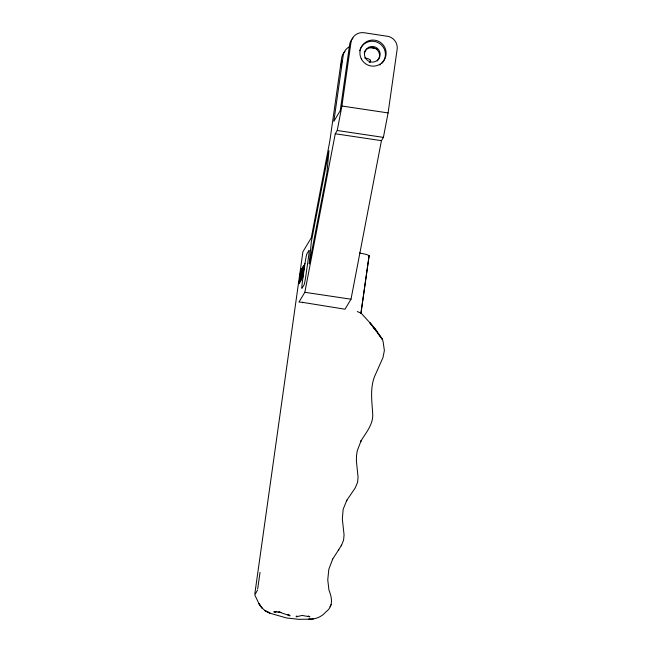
<?xml version="1.0" encoding="UTF-8"?>
<svg xmlns="http://www.w3.org/2000/svg" width="652" height="652" viewBox="0 0 652 652"><rect width="100%" height="100%" fill="white"/><g stroke="black" fill="none" stroke-linecap="round" stroke-linejoin="round"><path stroke-width="0.98" d="M302.194 278.42L303.742 265.527L301.42 279.708L302.479 273.807L302.023 278.706L302.618 277.703L304.557 264.068L302.235 278.355M300.148 276.032L300.743 270.441L298.991 283.767L301.265 269.578M254.834 593.768L302.919 251.753L311.265 237.817L329.798 141.248L341.64 58.044A11.687 11.573 30.9 0 1 345.022 51.418M303.115 302.43L298.991 302.063L304.834 292.3L335.258 133.766L337.223 130.49L341.917 106.023L350.963 42.478A11.687 11.573 30.9 0 1 364.134 32.73L388.722 36.488A11.687 11.573 30.9 0 1 397.133 49.381L388.095 112.926L383.4 137.385L381.436 140.661L351.012 299.203L345.014 309.219L302.577 302.357M260.042 572.383L257.654 589.049M370.312 62.225L370.589 60.261A7.889 7.816 30.9 0 0 369.407 59.365L369.195 59.234A7.889 7.816 30.9 0 0 364.859 58.183M360.89 313.506L369.122 255.608L366.514 254.459L359.439 252.952M360.955 313.294L369.122 255.608M360.931 313.123L357.272 311.55M257.434 590.223L254.81 594.991L259.268 604.314L261.933 607.892L265.372 610.916L271.126 613.556L286.538 617.966L298.918 619.351L310.002 619.139M313.482 618.87L308.649 619.237C315.103 619.392 321.607 617.069 325.796 611.967C333.604 606.482 332.023 597.697 328.934 590.044L327.752 579.783L328.828 569.269L332.716 559.025L332.333 559.66L341.599 545.162L343.588 540.06L344.069 534.95L342.333 518.935L343.156 509.293L346.88 500.133L346.489 500.777L355.234 487.9L357.589 482.293L358.062 477.223L356.375 460.882L356.522 455.552L357.272 450.695L361.11 440.744L360.727 441.388C365.625 433.042 373.017 424.99 372.748 414.696C372.056 401.999 369.831 388.918 374.501 376.644L383.001 357.532L384.378 350.474L383.123 341.803L382.553 339.594L376.416 330.54L369.79 322.683L377.549 332.251L370.743 323.685L360.825 312.83M369.122 255.91L368.698 257.1M369.228 62.535L370.589 60.261M338.437 550.394L338.82 549.75M341.208 545.806L341.599 545.162M329.953 606.767L330.336 606.124M330.955 605.072L331.338 604.428M296.864 615.92L296.032 616.865L302.096 615.447L309.936 616.808L308.257 616.058L308.64 616.336M275.633 611.78L276.073 611.568L273.799 611.918L276.937 611.478L274.622 611.755L280.922 612.456L278.722 611.902L289.904 615.765L288.347 614.274M368.453 47.433L377.492 48.786M341.917 106.023L388.095 112.926M337.223 130.49L383.4 137.385M335.258 133.766L381.436 140.661M304.834 292.3L351.012 299.203M288.893 615.203L287.785 614.6L289.904 615.765M376.212 331.029L372.757 326.359L382.553 339.594L377.94 333.368M302.414 302.332L302.52 302.764M349.048 46.96A11.687 11.573 30.9 0 0 343.229 55.387L333.84 121.378L340.23 110.71L349.619 44.719A11.687 11.573 30.9 0 1 351.126 40.457M364.175 52.926A7.889 7.816 30.9 0 1 375.78 48.688A7.889 7.816 30.9 0 1 377.231 60.954M351.982 39.21A11.687 11.573 30.9 0 1 353.001 38.085M360.189 49.202A13.154 13.024 30.9 0 1 379.505 43.431A13.154 13.024 30.9 0 1 381.746 63.448M380.523 64.54A13.154 13.024 30.9 0 1 379.863 65.029M359.659 50.75A13.154 13.024 30.9 0 1 359.904 49.968M299.79 281.851L299.822 282.512L301.998 268.225L299.79 281.851M340.866 67.009L341.933 60.424L340.866 67.009M300.988 278.983L301.004 279.39L303.172 266.383L300.759 280.971L302.585 267.369L300.988 278.983M301.77 269.969L300.067 280.922L301.77 269.969M309.268 263.18L309.309 263.987L326.913 173.008L328.942 150.71L311.338 241.688L309.268 263.18M303.498 267.385L302.544 272.552L303.498 267.385M304.981 263.62L302.536 280.833A8.769 0.473 -81.5 0 0 301.933 288.396L304.101 284.769A8.769 0.473 -81.5 0 0 305.959 275.111L308.404 257.899A8.769 0.473 -81.5 0 0 309.007 250.344L306.839 253.962A8.769 0.473 -81.5 0 0 304.981 263.62M269.781 613.1L264.793 610.533L269.781 613.1M261.933 607.892L259.113 603.907L261.933 607.892M361.314 58.876A13.154 13.024 30.9 0 0 383.995 60.359A13.154 13.024 30.9 0 0 373.775 40.074A13.154 13.024 30.9 0 0 361.314 58.876M365.128 57.425A7.889 7.816 30.9 0 0 378.69 58.941A7.889 7.816 30.9 0 0 373.131 46.504A7.889 7.816 30.9 0 0 365.128 57.425"/></g></svg>
